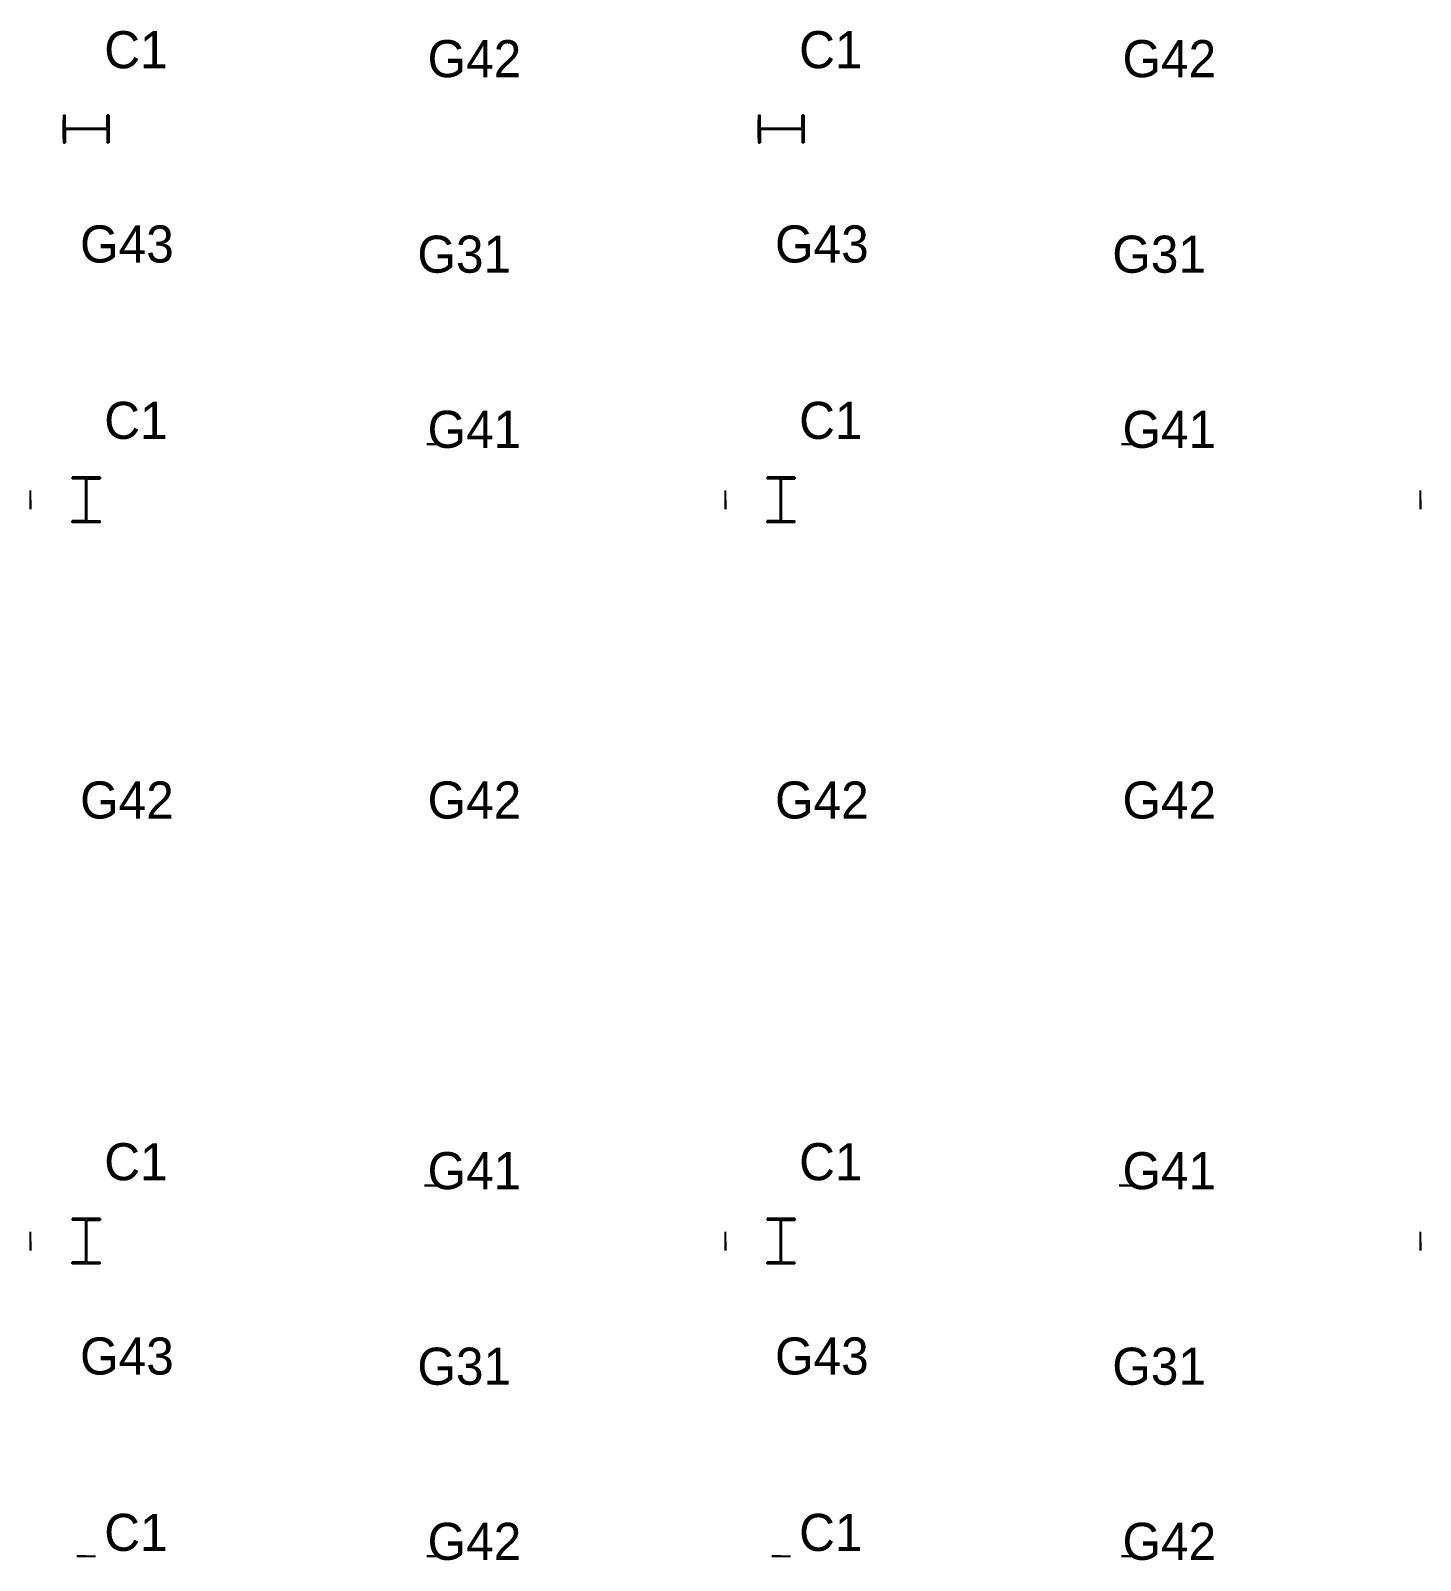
# Model space of a CAD drawing. Extents: x 0 to 468522, y -150 to 33063.
# Drawn here: x 219400 to 234400, y 16554 to 33063 of the extents above; entities that cross this region are included whole.
import ezdxf
from ezdxf.enums import TextEntityAlignment as Align

# ---------------------------------------------------------------- set-up
doc = ezdxf.new("R2010")
doc.units = 0

msp = doc.modelspace()

# ---------------------------------------------------------------- linework, layer by layer
at = {"layer": 'C1'}
for p, q in [((219756, 32150, 3330), (219756, 31850, 3330)), ((219756, 32150, 3330), (219774, 32150, 3330)), ((219756, 32150), (219756, 31850)), ((219756, 32150), (219774, 32150)), ((219774, 32005.5, 3330), (219774, 32150, 3330)), ((219774, 32005.5), (219774, 32150)), ((220226, 32005.5, 3330), (220226, 32150, 3330)), ((220244, 32150, 3330), (220226, 32150, 3330)), ((220226, 32005.5), (220226, 32150)), ((220244, 32150), (220226, 32150)), ((220244, 32150, 3330), (220244, 31850, 3330)), ((220244, 32150), (220244, 31850)), ((227256, 32150, 3330), (227256, 31850, 3330)), ((227256, 32150, 3330), (227274, 32150, 3330)), ((227256, 32150), (227256, 31850)), ((227256, 32150), (227274, 32150)), ((227274, 32005.5, 3330), (227274, 32150, 3330)), ((227274, 32005.5), (227274, 32150)), ((227726, 32005.5, 3330), (227726, 32150, 3330)), ((227744, 32150, 3330), (227726, 32150, 3330)), ((227726, 32005.5), (227726, 32150)), ((227744, 32150), (227726, 32150)), ((227744, 32150, 3330), (227744, 31850, 3330)), ((227744, 32150), (227744, 31850)), ((220226, 32005.5, 3330), (219774, 32005.5, 3330)), ((219774, 32005.5, 3330), (219774, 32005.5, 3330)), ((219774, 32005.5, 3330), (219774, 32005.5, 3330)), ((219774, 32005.5, 3330), (219774, 32005.5, 3330)), ((220226, 32005.5), (219774, 32005.5)), ((219774, 32005.5), (219774, 32005.5)), ((219774, 32005.5), (219774, 32005.5)), ((219774, 32005.5), (219774, 32005.5)), ((220226, 31994.5, 3330), (219774, 31994.5, 3330)), ((219774, 31994.5, 3330), (219774, 31994.5, 3330)), ((219774, 31994.5, 3330), (219774, 31994.5, 3330)), ((219774, 31994.5, 3330), (219774, 31994.5, 3330)), ((219774, 31994.5, 3330), (219774, 31850, 3330)), ((220226, 31994.5), (219774, 31994.5)), ((219774, 31994.5), (219774, 31994.5)), ((219774, 31994.5), (219774, 31994.5)), ((219774, 31994.5), (219774, 31994.5)), ((219774, 31994.5), (219774, 31850)), ((220226, 32005.5, 3330), (220226, 32005.5, 3330)), ((220226, 32005.5, 3330), (220226, 32005.5, 3330)), ((220226, 32005.5, 3330), (220226, 32005.5, 3330)), ((220226, 32005.5), (220226, 32005.5)), ((220226, 32005.5), (220226, 32005.5)), ((220226, 32005.5), (220226, 32005.5)), ((220226, 31994.5, 3330), (220226, 31994.5, 3330)), ((220226, 31994.5, 3330), (220226, 31994.5, 3330)), ((220226, 31994.5, 3330), (220226, 31994.5, 3330)), ((220226, 31994.5, 3330), (220226, 31850, 3330)), ((220226, 31994.5), (220226, 31994.5)), ((220226, 31994.5), (220226, 31994.5)), ((220226, 31994.5), (220226, 31994.5)), ((220226, 31994.5), (220226, 31850)), ((227726, 32005.5, 3330), (227274, 32005.5, 3330)), ((227274, 32005.5, 3330), (227274, 32005.5, 3330)), ((227274, 32005.5, 3330), (227274, 32005.5, 3330)), ((227274, 32005.5, 3330), (227274, 32005.5, 3330)), ((227726, 32005.5), (227274, 32005.5)), ((227274, 32005.5), (227274, 32005.5)), ((227274, 32005.5), (227274, 32005.5)), ((227274, 32005.5), (227274, 32005.5)), ((227726, 31994.5, 3330), (227274, 31994.5, 3330)), ((227274, 31994.5, 3330), (227274, 31994.5, 3330)), ((227274, 31994.5, 3330), (227274, 31994.5, 3330)), ((227274, 31994.5, 3330), (227274, 31994.5, 3330)), ((227274, 31994.5, 3330), (227274, 31850, 3330)), ((227726, 31994.5), (227274, 31994.5)), ((227274, 31994.5), (227274, 31994.5)), ((227274, 31994.5), (227274, 31994.5)), ((227274, 31994.5), (227274, 31994.5)), ((227274, 31994.5), (227274, 31850)), ((227726, 32005.5, 3330), (227726, 32005.5, 3330)), ((227726, 32005.5, 3330), (227726, 32005.5, 3330)), ((227726, 32005.5, 3330), (227726, 32005.5, 3330)), ((227726, 32005.5), (227726, 32005.5)), ((227726, 32005.5), (227726, 32005.5)), ((227726, 32005.5), (227726, 32005.5)), ((227726, 31994.5, 3330), (227726, 31994.5, 3330)), ((227726, 31994.5, 3330), (227726, 31994.5, 3330)), ((227726, 31994.5, 3330), (227726, 31994.5, 3330)), ((227726, 31994.5, 3330), (227726, 31850, 3330)), ((227726, 31994.5), (227726, 31994.5)), ((227726, 31994.5), (227726, 31994.5)), ((227726, 31994.5), (227726, 31994.5)), ((227726, 31994.5), (227726, 31850)), ((219756, 31850, 3330), (219774, 31850, 3330)), ((219756, 31850), (219774, 31850)), ((220244, 31850, 3330), (220226, 31850, 3330)), ((220244, 31850), (220226, 31850)), ((227256, 31850, 3330), (227274, 31850, 3330)), ((227256, 31850), (227274, 31850)), ((227744, 31850, 3330), (227726, 31850, 3330)), ((227744, 31850), (227726, 31850)), ((220150, 28244, 3330), (219850, 28244, 3330)), ((219850, 28244, 3330), (219850, 28226, 3330)), ((220150, 28244), (219850, 28244)), ((219850, 28244), (219850, 28226)), ((220150, 28244, 3330), (220150, 28226, 3330)), ((220150, 28244), (220150, 28226)), ((227650, 28244, 3330), (227350, 28244, 3330)), ((227350, 28244, 3330), (227350, 28226, 3330)), ((227650, 28244), (227350, 28244)), ((227350, 28244), (227350, 28226)), ((227650, 28244, 3330), (227650, 28226, 3330)), ((227650, 28244), (227650, 28226)), ((219994.5, 28226, 3330), (219850, 28226, 3330)), ((219994.5, 28226), (219850, 28226)), ((219994.5, 27774, 3330), (219994.5, 28226, 3330)), ((219994.5, 28226, 3330), (219994.5, 28226, 3330)), ((219994.5, 28226, 3330), (219994.5, 28226, 3330)), ((219994.5, 28226, 3330), (219994.5, 28226, 3330)), ((219994.5, 27774), (219994.5, 28226)), ((219994.5, 28226), (219994.5, 28226)), ((219994.5, 28226), (219994.5, 28226)), ((219994.5, 28226), (219994.5, 28226)), ((220005.5, 27774, 3330), (220005.5, 28226, 3330)), ((220005.5, 28226, 3330), (220005.5, 28226, 3330)), ((220005.5, 28226, 3330), (220005.5, 28226, 3330)), ((220005.5, 28226, 3330), (220005.5, 28226, 3330)), ((220005.5, 28226, 3330), (220150, 28226, 3330)), ((220005.5, 27774), (220005.5, 28226)), ((220005.5, 28226), (220005.5, 28226)), ((220005.5, 28226), (220005.5, 28226)), ((220005.5, 28226), (220005.5, 28226)), ((220005.5, 28226), (220150, 28226)), ((227494.5, 28226, 3330), (227350, 28226, 3330)), ((227494.5, 28226), (227350, 28226)), ((227494.5, 27774, 3330), (227494.5, 28226, 3330)), ((227494.5, 28226, 3330), (227494.5, 28226, 3330)), ((227494.5, 28226, 3330), (227494.5, 28226, 3330)), ((227494.5, 28226, 3330), (227494.5, 28226, 3330)), ((227494.5, 27774), (227494.5, 28226)), ((227494.5, 28226), (227494.5, 28226)), ((227494.5, 28226), (227494.5, 28226)), ((227494.5, 28226), (227494.5, 28226)), ((227505.5, 27774, 3330), (227505.5, 28226, 3330)), ((227505.5, 28226, 3330), (227505.5, 28226, 3330)), ((227505.5, 28226, 3330), (227505.5, 28226, 3330)), ((227505.5, 28226, 3330), (227505.5, 28226, 3330)), ((227505.5, 28226, 3330), (227650, 28226, 3330)), ((227505.5, 27774), (227505.5, 28226)), ((227505.5, 28226), (227505.5, 28226)), ((227505.5, 28226), (227505.5, 28226)), ((227505.5, 28226), (227505.5, 28226)), ((227505.5, 28226), (227650, 28226)), ((219994.5, 27774, 3330), (219850, 27774, 3330)), ((219850, 27756, 3330), (219850, 27774, 3330)), ((219994.5, 27774), (219850, 27774)), ((219850, 27756), (219850, 27774)), ((220150, 27756, 3330), (219850, 27756, 3330)), ((220150, 27756), (219850, 27756)), ((219994.5, 27774, 3330), (219994.5, 27774, 3330)), ((219994.5, 27774, 3330), (219994.5, 27774, 3330)), ((219994.5, 27774, 3330), (219994.5, 27774, 3330)), ((219994.5, 27774), (219994.5, 27774)), ((219994.5, 27774), (219994.5, 27774)), ((219994.5, 27774), (219994.5, 27774)), ((220005.5, 27774, 3330), (220005.5, 27774, 3330)), ((220005.5, 27774, 3330), (220005.5, 27774, 3330)), ((220005.5, 27774, 3330), (220005.5, 27774, 3330)), ((220005.5, 27774, 3330), (220150, 27774, 3330)), ((220005.5, 27774), (220005.5, 27774)), ((220005.5, 27774), (220005.5, 27774)), ((220005.5, 27774), (220005.5, 27774)), ((220005.5, 27774), (220150, 27774)), ((220150, 27756, 3330), (220150, 27774, 3330)), ((220150, 27756), (220150, 27774)), ((227494.5, 27774, 3330), (227350, 27774, 3330)), ((227350, 27756, 3330), (227350, 27774, 3330)), ((227494.5, 27774), (227350, 27774)), ((227350, 27756), (227350, 27774)), ((227650, 27756, 3330), (227350, 27756, 3330)), ((227650, 27756), (227350, 27756)), ((227494.5, 27774, 3330), (227494.5, 27774, 3330)), ((227494.5, 27774, 3330), (227494.5, 27774, 3330)), ((227494.5, 27774, 3330), (227494.5, 27774, 3330)), ((227494.5, 27774), (227494.5, 27774)), ((227494.5, 27774), (227494.5, 27774)), ((227494.5, 27774), (227494.5, 27774)), ((227505.5, 27774, 3330), (227505.5, 27774, 3330)), ((227505.5, 27774, 3330), (227505.5, 27774, 3330)), ((227505.5, 27774, 3330), (227505.5, 27774, 3330)), ((227505.5, 27774, 3330), (227650, 27774, 3330)), ((227505.5, 27774), (227505.5, 27774)), ((227505.5, 27774), (227505.5, 27774)), ((227505.5, 27774), (227505.5, 27774)), ((227505.5, 27774), (227650, 27774)), ((227650, 27756, 3330), (227650, 27774, 3330)), ((227650, 27756), (227650, 27774)), ((220150, 20244, 3330), (219850, 20244, 3330)), ((219850, 20244, 3330), (219850, 20226, 3330)), ((220150, 20244), (219850, 20244)), ((219850, 20244), (219850, 20226)), ((219994.5, 20226, 3330), (219850, 20226, 3330)), ((219994.5, 20226), (219850, 20226)), ((219994.5, 19774, 3330), (219994.5, 20226, 3330)), ((219994.5, 20226, 3330), (219994.5, 20226, 3330)), ((219994.5, 20226, 3330), (219994.5, 20226, 3330)), ((219994.5, 20226, 3330), (219994.5, 20226, 3330)), ((219994.5, 19774), (219994.5, 20226)), ((219994.5, 20226), (219994.5, 20226)), ((219994.5, 20226), (219994.5, 20226)), ((219994.5, 20226), (219994.5, 20226)), ((220005.5, 19774, 3330), (220005.5, 20226, 3330)), ((220005.5, 20226, 3330), (220005.5, 20226, 3330)), ((220005.5, 20226, 3330), (220005.5, 20226, 3330)), ((220005.5, 20226, 3330), (220005.5, 20226, 3330)), ((220005.5, 20226, 3330), (220150, 20226, 3330)), ((220005.5, 19774), (220005.5, 20226)), ((220005.5, 20226), (220005.5, 20226)), ((220005.5, 20226), (220005.5, 20226)), ((220005.5, 20226), (220005.5, 20226)), ((220005.5, 20226), (220150, 20226)), ((220150, 20244, 3330), (220150, 20226, 3330)), ((220150, 20244), (220150, 20226)), ((227650, 20244, 3330), (227350, 20244, 3330)), ((227350, 20244, 3330), (227350, 20226, 3330)), ((227650, 20244), (227350, 20244)), ((227350, 20244), (227350, 20226)), ((227494.5, 20226, 3330), (227350, 20226, 3330)), ((227494.5, 20226), (227350, 20226)), ((227494.5, 19774, 3330), (227494.5, 20226, 3330)), ((227494.5, 20226, 3330), (227494.5, 20226, 3330)), ((227494.5, 20226, 3330), (227494.5, 20226, 3330)), ((227494.5, 20226, 3330), (227494.5, 20226, 3330)), ((227494.5, 19774), (227494.5, 20226)), ((227494.5, 20226), (227494.5, 20226)), ((227494.5, 20226), (227494.5, 20226)), ((227494.5, 20226), (227494.5, 20226)), ((227505.5, 19774, 3330), (227505.5, 20226, 3330)), ((227505.5, 20226, 3330), (227505.5, 20226, 3330)), ((227505.5, 20226, 3330), (227505.5, 20226, 3330)), ((227505.5, 20226, 3330), (227505.5, 20226, 3330)), ((227505.5, 20226, 3330), (227650, 20226, 3330)), ((227505.5, 19774), (227505.5, 20226)), ((227505.5, 20226), (227505.5, 20226)), ((227505.5, 20226), (227505.5, 20226)), ((227505.5, 20226), (227505.5, 20226)), ((227505.5, 20226), (227650, 20226)), ((227650, 20244, 3330), (227650, 20226, 3330)), ((227650, 20244), (227650, 20226)), ((219994.5, 19774, 3330), (219850, 19774, 3330)), ((219850, 19756, 3330), (219850, 19774, 3330)), ((219994.5, 19774), (219850, 19774)), ((219850, 19756), (219850, 19774)), ((220150, 19756, 3330), (219850, 19756, 3330)), ((220150, 19756), (219850, 19756)), ((219994.5, 19774, 3330), (219994.5, 19774, 3330)), ((219994.5, 19774, 3330), (219994.5, 19774, 3330)), ((219994.5, 19774, 3330), (219994.5, 19774, 3330)), ((219994.5, 19774), (219994.5, 19774)), ((219994.5, 19774), (219994.5, 19774)), ((219994.5, 19774), (219994.5, 19774)), ((220005.5, 19774, 3330), (220005.5, 19774, 3330)), ((220005.5, 19774, 3330), (220005.5, 19774, 3330)), ((220005.5, 19774, 3330), (220005.5, 19774, 3330)), ((220005.5, 19774, 3330), (220150, 19774, 3330)), ((220005.5, 19774), (220005.5, 19774)), ((220005.5, 19774), (220005.5, 19774)), ((220005.5, 19774), (220005.5, 19774)), ((220005.5, 19774), (220150, 19774)), ((220150, 19756, 3330), (220150, 19774, 3330)), ((220150, 19756), (220150, 19774)), ((227494.5, 19774, 3330), (227350, 19774, 3330)), ((227350, 19756, 3330), (227350, 19774, 3330)), ((227494.5, 19774), (227350, 19774)), ((227350, 19756), (227350, 19774)), ((227650, 19756, 3330), (227350, 19756, 3330)), ((227650, 19756), (227350, 19756)), ((227494.5, 19774, 3330), (227494.5, 19774, 3330)), ((227494.5, 19774, 3330), (227494.5, 19774, 3330)), ((227494.5, 19774, 3330), (227494.5, 19774, 3330)), ((227494.5, 19774), (227494.5, 19774)), ((227494.5, 19774), (227494.5, 19774)), ((227494.5, 19774), (227494.5, 19774)), ((227505.5, 19774, 3330), (227505.5, 19774, 3330)), ((227505.5, 19774, 3330), (227505.5, 19774, 3330)), ((227505.5, 19774, 3330), (227505.5, 19774, 3330)), ((227505.5, 19774, 3330), (227650, 19774, 3330)), ((227505.5, 19774), (227505.5, 19774)), ((227505.5, 19774), (227505.5, 19774)), ((227505.5, 19774), (227505.5, 19774)), ((227505.5, 19774), (227650, 19774)), ((227650, 19756, 3330), (227650, 19774, 3330)), ((227650, 19756), (227650, 19774))]:
    msp.add_line(p, q, dxfattribs=at)
at = {"layer": 'G31', "extrusion": (0, 1, 0)}
for p, q in [((223675, 28600, 3480), (223825, 28600, 3480)), ((223675, 28600, 3180), (223825, 28600, 3180)), ((223746.75, 28600, 3471), (223675, 28600, 3471)), ((223675, 28600, 3480), (223675, 28600, 3471)), ((223746.75, 28600, 3189), (223675, 28600, 3189)), ((223675, 28600, 3180), (223675, 28600, 3189)), ((223746.75, 28600, 3189), (223746.75, 28600, 3471)), ((223746.75, 28600, 3471), (223746.75, 28600, 3471)), ((223746.75, 28600, 3189), (223746.75, 28600, 3189)), ((223746.75, 28600, 3471), (223746.75, 28600, 3471)), ((223746.75, 28600, 3189), (223746.75, 28600, 3189)), ((223746.75, 28600, 3471), (223746.75, 28600, 3471)), ((223746.75, 28600, 3189), (223746.75, 28600, 3189)), ((223753.25, 28600, 3189), (223753.25, 28600, 3471)), ((223753.25, 28600, 3189), (223753.25, 28600, 3189)), ((223753.25, 28600, 3471), (223753.25, 28600, 3471)), ((223753.25, 28600, 3189), (223753.25, 28600, 3189)), ((223753.25, 28600, 3471), (223753.25, 28600, 3471)), ((223753.25, 28600, 3189), (223753.25, 28600, 3189)), ((223753.25, 28600, 3471), (223753.25, 28600, 3471)), ((223753.25, 28600, 3471), (223825, 28600, 3471)), ((223753.25, 28600, 3189), (223825, 28600, 3189)), ((223825, 28600, 3480), (223825, 28600, 3471)), ((223825, 28600, 3180), (223825, 28600, 3189)), ((231175, 28600, 3480), (231325, 28600, 3480)), ((231175, 28600, 3180), (231325, 28600, 3180)), ((231246.75, 28600, 3471), (231175, 28600, 3471)), ((231175, 28600, 3480), (231175, 28600, 3471)), ((231246.75, 28600, 3189), (231175, 28600, 3189)), ((231175, 28600, 3180), (231175, 28600, 3189)), ((231246.75, 28600, 3189), (231246.75, 28600, 3471)), ((231246.75, 28600, 3471), (231246.75, 28600, 3471)), ((231246.75, 28600, 3189), (231246.75, 28600, 3189)), ((231246.75, 28600, 3471), (231246.75, 28600, 3471)), ((231246.75, 28600, 3189), (231246.75, 28600, 3189)), ((231246.75, 28600, 3471), (231246.75, 28600, 3471)), ((231246.75, 28600, 3189), (231246.75, 28600, 3189)), ((231253.25, 28600, 3189), (231253.25, 28600, 3471)), ((231253.25, 28600, 3189), (231253.25, 28600, 3189)), ((231253.25, 28600, 3471), (231253.25, 28600, 3471)), ((231253.25, 28600, 3189), (231253.25, 28600, 3189)), ((231253.25, 28600, 3471), (231253.25, 28600, 3471)), ((231253.25, 28600, 3189), (231253.25, 28600, 3189)), ((231253.25, 28600, 3471), (231253.25, 28600, 3471)), ((231253.25, 28600, 3471), (231325, 28600, 3471)), ((231253.25, 28600, 3189), (231325, 28600, 3189)), ((231325, 28600, 3480), (231325, 28600, 3471)), ((231325, 28600, 3180), (231325, 28600, 3189)), ((223675, 16600, 3480), (223825, 16600, 3480)), ((223675, 16600, 3180), (223825, 16600, 3180)), ((223746.75, 16600, 3471), (223675, 16600, 3471)), ((223675, 16600, 3480), (223675, 16600, 3471)), ((223746.75, 16600, 3189), (223675, 16600, 3189)), ((223675, 16600, 3180), (223675, 16600, 3189)), ((223746.75, 16600, 3189), (223746.75, 16600, 3471)), ((223746.75, 16600, 3471), (223746.75, 16600, 3471)), ((223746.75, 16600, 3189), (223746.75, 16600, 3189)), ((223746.75, 16600, 3471), (223746.75, 16600, 3471)), ((223746.75, 16600, 3189), (223746.75, 16600, 3189)), ((223746.75, 16600, 3471), (223746.75, 16600, 3471)), ((223746.75, 16600, 3189), (223746.75, 16600, 3189)), ((223753.25, 16600, 3189), (223753.25, 16600, 3471)), ((223753.25, 16600, 3189), (223753.25, 16600, 3189)), ((223753.25, 16600, 3471), (223753.25, 16600, 3471)), ((223753.25, 16600, 3189), (223753.25, 16600, 3189)), ((223753.25, 16600, 3471), (223753.25, 16600, 3471)), ((223753.25, 16600, 3189), (223753.25, 16600, 3189)), ((223753.25, 16600, 3471), (223753.25, 16600, 3471)), ((223753.25, 16600, 3471), (223825, 16600, 3471)), ((223753.25, 16600, 3189), (223825, 16600, 3189)), ((223825, 16600, 3480), (223825, 16600, 3471)), ((223825, 16600, 3180), (223825, 16600, 3189)), ((231175, 16600, 3480), (231325, 16600, 3480)), ((231175, 16600, 3180), (231325, 16600, 3180)), ((231246.75, 16600, 3471), (231175, 16600, 3471)), ((231175, 16600, 3480), (231175, 16600, 3471)), ((231246.75, 16600, 3189), (231175, 16600, 3189)), ((231175, 16600, 3180), (231175, 16600, 3189)), ((231246.75, 16600, 3189), (231246.75, 16600, 3471)), ((231246.75, 16600, 3471), (231246.75, 16600, 3471)), ((231246.75, 16600, 3189), (231246.75, 16600, 3189)), ((231246.75, 16600, 3471), (231246.75, 16600, 3471)), ((231246.75, 16600, 3189), (231246.75, 16600, 3189)), ((231246.75, 16600, 3471), (231246.75, 16600, 3471)), ((231246.75, 16600, 3189), (231246.75, 16600, 3189)), ((231253.25, 16600, 3189), (231253.25, 16600, 3471)), ((231253.25, 16600, 3189), (231253.25, 16600, 3189)), ((231253.25, 16600, 3471), (231253.25, 16600, 3471)), ((231253.25, 16600, 3189), (231253.25, 16600, 3189)), ((231253.25, 16600, 3471), (231253.25, 16600, 3471)), ((231253.25, 16600, 3189), (231253.25, 16600, 3189)), ((231253.25, 16600, 3471), (231253.25, 16600, 3471)), ((231253.25, 16600, 3471), (231325, 16600, 3471)), ((231253.25, 16600, 3189), (231325, 16600, 3189)), ((231325, 16600, 3480), (231325, 16600, 3471)), ((231325, 16600, 3180), (231325, 16600, 3189))]:
    msp.add_line(p, q, dxfattribs=at)
at = {"layer": 'G41', "extrusion": (-1, 0, 0)}
for p, q in [((219400, 27900, 3530), (219400, 28100, 3530)), ((219400, 27900, 3130), (219400, 28100, 3130)), ((219400, 28006, 3508), (219400, 28100, 3508)), ((219400, 28100, 3530), (219400, 28100, 3508)), ((219400, 28006, 3152), (219400, 28100, 3152)), ((219400, 28100, 3130), (219400, 28100, 3152)), ((226900, 27900, 3530), (226900, 28100, 3530)), ((226900, 27900, 3130), (226900, 28100, 3130)), ((226900, 28006, 3508), (226900, 28100, 3508)), ((226900, 28100, 3530), (226900, 28100, 3508)), ((226900, 28006, 3152), (226900, 28100, 3152)), ((226900, 28100, 3130), (226900, 28100, 3152)), ((234400, 27900, 3530), (234400, 28100, 3530)), ((234400, 27900, 3130), (234400, 28100, 3130)), ((234400, 28006, 3508), (234400, 28100, 3508)), ((234400, 28100, 3530), (234400, 28100, 3508)), ((234400, 28006, 3152), (234400, 28100, 3152)), ((234400, 28100, 3130), (234400, 28100, 3152)), ((219400, 28006, 3152), (219400, 28006, 3508)), ((219400, 28006, 3152), (219400, 28006, 3152)), ((219400, 28006, 3508), (219400, 28006, 3508)), ((219400, 28006, 3152), (219400, 28006, 3152)), ((219400, 28006, 3508), (219400, 28006, 3508)), ((219400, 28006, 3152), (219400, 28006, 3152)), ((219400, 28006, 3508), (219400, 28006, 3508)), ((219400, 27994, 3152), (219400, 27994, 3508)), ((219400, 27994, 3508), (219400, 27994, 3508)), ((219400, 27994, 3152), (219400, 27994, 3152)), ((219400, 27994, 3508), (219400, 27994, 3508)), ((219400, 27994, 3152), (219400, 27994, 3152)), ((219400, 27994, 3508), (219400, 27994, 3508)), ((219400, 27994, 3152), (219400, 27994, 3152)), ((219400, 27994, 3508), (219400, 27900, 3508)), ((219400, 27994, 3152), (219400, 27900, 3152)), ((219400, 27900, 3530), (219400, 27900, 3508)), ((219400, 27900, 3130), (219400, 27900, 3152)), ((226900, 28006, 3152), (226900, 28006, 3508)), ((226900, 28006, 3152), (226900, 28006, 3152)), ((226900, 28006, 3508), (226900, 28006, 3508)), ((226900, 28006, 3152), (226900, 28006, 3152)), ((226900, 28006, 3508), (226900, 28006, 3508)), ((226900, 28006, 3152), (226900, 28006, 3152)), ((226900, 28006, 3508), (226900, 28006, 3508)), ((226900, 27994, 3152), (226900, 27994, 3508)), ((226900, 27994, 3508), (226900, 27994, 3508)), ((226900, 27994, 3152), (226900, 27994, 3152)), ((226900, 27994, 3508), (226900, 27994, 3508)), ((226900, 27994, 3152), (226900, 27994, 3152)), ((226900, 27994, 3508), (226900, 27994, 3508)), ((226900, 27994, 3152), (226900, 27994, 3152)), ((226900, 27994, 3508), (226900, 27900, 3508)), ((226900, 27994, 3152), (226900, 27900, 3152)), ((226900, 27900, 3530), (226900, 27900, 3508)), ((226900, 27900, 3130), (226900, 27900, 3152)), ((234400, 28006, 3152), (234400, 28006, 3508)), ((234400, 28006, 3152), (234400, 28006, 3152)), ((234400, 28006, 3508), (234400, 28006, 3508)), ((234400, 28006, 3152), (234400, 28006, 3152)), ((234400, 28006, 3508), (234400, 28006, 3508)), ((234400, 28006, 3152), (234400, 28006, 3152)), ((234400, 28006, 3508), (234400, 28006, 3508)), ((234400, 27994, 3152), (234400, 27994, 3508)), ((234400, 27994, 3508), (234400, 27994, 3508)), ((234400, 27994, 3152), (234400, 27994, 3152)), ((234400, 27994, 3508), (234400, 27994, 3508)), ((234400, 27994, 3152), (234400, 27994, 3152)), ((234400, 27994, 3508), (234400, 27994, 3508)), ((234400, 27994, 3152), (234400, 27994, 3152)), ((234400, 27994, 3508), (234400, 27900, 3508)), ((234400, 27994, 3152), (234400, 27900, 3152)), ((234400, 27900, 3530), (234400, 27900, 3508)), ((234400, 27900, 3130), (234400, 27900, 3152)), ((219400, 19900, 3530), (219400, 20100, 3530)), ((219400, 19900, 3130), (219400, 20100, 3130)), ((219400, 20006, 3508), (219400, 20100, 3508)), ((219400, 20100, 3530), (219400, 20100, 3508)), ((219400, 20006, 3152), (219400, 20100, 3152)), ((219400, 20100, 3130), (219400, 20100, 3152)), ((219400, 20006, 3152), (219400, 20006, 3508)), ((219400, 20006, 3152), (219400, 20006, 3152)), ((219400, 20006, 3508), (219400, 20006, 3508)), ((219400, 20006, 3152), (219400, 20006, 3152)), ((219400, 20006, 3508), (219400, 20006, 3508)), ((219400, 20006, 3152), (219400, 20006, 3152)), ((219400, 20006, 3508), (219400, 20006, 3508)), ((219400, 19994, 3152), (219400, 19994, 3508)), ((219400, 19994, 3508), (219400, 19994, 3508)), ((219400, 19994, 3152), (219400, 19994, 3152)), ((219400, 19994, 3508), (219400, 19994, 3508)), ((219400, 19994, 3152), (219400, 19994, 3152)), ((219400, 19994, 3508), (219400, 19994, 3508)), ((219400, 19994, 3152), (219400, 19994, 3152)), ((219400, 19994, 3508), (219400, 19900, 3508)), ((219400, 19994, 3152), (219400, 19900, 3152)), ((226900, 19900, 3530), (226900, 20100, 3530)), ((226900, 19900, 3130), (226900, 20100, 3130)), ((226900, 20006, 3508), (226900, 20100, 3508)), ((226900, 20100, 3530), (226900, 20100, 3508)), ((226900, 20006, 3152), (226900, 20100, 3152)), ((226900, 20100, 3130), (226900, 20100, 3152)), ((226900, 20006, 3152), (226900, 20006, 3508)), ((226900, 20006, 3152), (226900, 20006, 3152)), ((226900, 20006, 3508), (226900, 20006, 3508)), ((226900, 20006, 3152), (226900, 20006, 3152)), ((226900, 20006, 3508), (226900, 20006, 3508)), ((226900, 20006, 3152), (226900, 20006, 3152)), ((226900, 20006, 3508), (226900, 20006, 3508)), ((226900, 19994, 3152), (226900, 19994, 3508)), ((226900, 19994, 3508), (226900, 19994, 3508)), ((226900, 19994, 3152), (226900, 19994, 3152)), ((226900, 19994, 3508), (226900, 19994, 3508)), ((226900, 19994, 3152), (226900, 19994, 3152)), ((226900, 19994, 3508), (226900, 19994, 3508)), ((226900, 19994, 3152), (226900, 19994, 3152)), ((226900, 19994, 3508), (226900, 19900, 3508)), ((226900, 19994, 3152), (226900, 19900, 3152)), ((234400, 19900, 3530), (234400, 20100, 3530)), ((234400, 19900, 3130), (234400, 20100, 3130)), ((234400, 20006, 3508), (234400, 20100, 3508)), ((234400, 20100, 3530), (234400, 20100, 3508)), ((234400, 20006, 3152), (234400, 20100, 3152)), ((234400, 20100, 3130), (234400, 20100, 3152)), ((234400, 20006, 3152), (234400, 20006, 3508)), ((234400, 20006, 3152), (234400, 20006, 3152)), ((234400, 20006, 3508), (234400, 20006, 3508)), ((234400, 20006, 3152), (234400, 20006, 3152)), ((234400, 20006, 3508), (234400, 20006, 3508)), ((234400, 20006, 3152), (234400, 20006, 3152)), ((234400, 20006, 3508), (234400, 20006, 3508)), ((234400, 19994, 3152), (234400, 19994, 3508)), ((234400, 19994, 3508), (234400, 19994, 3508)), ((234400, 19994, 3152), (234400, 19994, 3152)), ((234400, 19994, 3508), (234400, 19994, 3508)), ((234400, 19994, 3152), (234400, 19994, 3152)), ((234400, 19994, 3508), (234400, 19994, 3508)), ((234400, 19994, 3152), (234400, 19994, 3152)), ((234400, 19994, 3508), (234400, 19900, 3508)), ((234400, 19994, 3152), (234400, 19900, 3152)), ((219400, 19900, 3530), (219400, 19900, 3508)), ((219400, 19900, 3130), (219400, 19900, 3152)), ((226900, 19900, 3530), (226900, 19900, 3508)), ((226900, 19900, 3130), (226900, 19900, 3152)), ((234400, 19900, 3530), (234400, 19900, 3508)), ((234400, 19900, 3130), (234400, 19900, 3152))]:
    msp.add_line(p, q, dxfattribs=at)
at = {"layer": 'G42', "extrusion": (-1, 0, 0)}
for p, q in [((219756, 31900, 3530), (219756, 32100, 3530)), ((219756, 31900, 3130), (219756, 32100, 3130)), ((219756, 32004.5, 3516), (219756, 32100, 3516)), ((219756, 32100, 3530), (219756, 32100, 3516)), ((219756, 32004.5, 3144), (219756, 32100, 3144)), ((219756, 32100, 3130), (219756, 32100, 3144)), ((227256, 31900, 3530), (227256, 32100, 3530)), ((227256, 31900, 3130), (227256, 32100, 3130)), ((227256, 32004.5, 3516), (227256, 32100, 3516)), ((227256, 32100, 3530), (227256, 32100, 3516)), ((227256, 32004.5, 3144), (227256, 32100, 3144)), ((227256, 32100, 3130), (227256, 32100, 3144)), ((219756, 32004.5, 3144), (219756, 32004.5, 3516)), ((219756, 32004.5, 3144), (219756, 32004.5, 3144)), ((219756, 32004.5, 3516), (219756, 32004.5, 3516)), ((219756, 32004.5, 3144), (219756, 32004.5, 3144)), ((219756, 32004.5, 3516), (219756, 32004.5, 3516)), ((219756, 32004.5, 3144), (219756, 32004.5, 3144)), ((219756, 32004.5, 3516), (219756, 32004.5, 3516)), ((219756, 31995.5, 3144), (219756, 31995.5, 3516)), ((219756, 31995.5, 3516), (219756, 31995.5, 3516)), ((219756, 31995.5, 3144), (219756, 31995.5, 3144)), ((219756, 31995.5, 3516), (219756, 31995.5, 3516)), ((219756, 31995.5, 3144), (219756, 31995.5, 3144)), ((219756, 31995.5, 3516), (219756, 31995.5, 3516)), ((219756, 31995.5, 3144), (219756, 31995.5, 3144)), ((219756, 31995.5, 3516), (219756, 31900, 3516)), ((219756, 31995.5, 3144), (219756, 31900, 3144)), ((219756, 31900, 3530), (219756, 31900, 3516)), ((219756, 31900, 3130), (219756, 31900, 3144)), ((227256, 32004.5, 3144), (227256, 32004.5, 3516)), ((227256, 32004.5, 3144), (227256, 32004.5, 3144)), ((227256, 32004.5, 3516), (227256, 32004.5, 3516)), ((227256, 32004.5, 3144), (227256, 32004.5, 3144)), ((227256, 32004.5, 3516), (227256, 32004.5, 3516)), ((227256, 32004.5, 3144), (227256, 32004.5, 3144)), ((227256, 32004.5, 3516), (227256, 32004.5, 3516)), ((227256, 31995.5, 3144), (227256, 31995.5, 3516)), ((227256, 31995.5, 3516), (227256, 31995.5, 3516)), ((227256, 31995.5, 3144), (227256, 31995.5, 3144)), ((227256, 31995.5, 3516), (227256, 31995.5, 3516)), ((227256, 31995.5, 3144), (227256, 31995.5, 3144)), ((227256, 31995.5, 3516), (227256, 31995.5, 3516)), ((227256, 31995.5, 3144), (227256, 31995.5, 3144)), ((227256, 31995.5, 3516), (227256, 31900, 3516)), ((227256, 31995.5, 3144), (227256, 31900, 3144)), ((227256, 31900, 3530), (227256, 31900, 3516)), ((227256, 31900, 3130), (227256, 31900, 3144))]:
    msp.add_line(p, q, dxfattribs=at)
at = {"layer": 'G42', "extrusion": (0, 1, 0)}
for p, q in [((223650, 20600, 3530), (223850, 20600, 3530)), ((223650, 20600, 3130), (223850, 20600, 3130)), ((223745.5, 20600, 3516), (223650, 20600, 3516)), ((223650, 20600, 3530), (223650, 20600, 3516)), ((223745.5, 20600, 3144), (223650, 20600, 3144)), ((223650, 20600, 3130), (223650, 20600, 3144)), ((223745.5, 20600, 3144), (223745.5, 20600, 3516)), ((223745.5, 20600, 3516), (223745.5, 20600, 3516)), ((223745.5, 20600, 3144), (223745.5, 20600, 3144)), ((223745.5, 20600, 3516), (223745.5, 20600, 3516)), ((223745.5, 20600, 3144), (223745.5, 20600, 3144)), ((223745.5, 20600, 3516), (223745.5, 20600, 3516)), ((223745.5, 20600, 3144), (223745.5, 20600, 3144)), ((223754.5, 20600, 3144), (223754.5, 20600, 3516)), ((223754.5, 20600, 3144), (223754.5, 20600, 3144)), ((223754.5, 20600, 3516), (223754.5, 20600, 3516)), ((223754.5, 20600, 3144), (223754.5, 20600, 3144)), ((223754.5, 20600, 3516), (223754.5, 20600, 3516)), ((223754.5, 20600, 3144), (223754.5, 20600, 3144)), ((223754.5, 20600, 3516), (223754.5, 20600, 3516)), ((223754.5, 20600, 3516), (223850, 20600, 3516)), ((223754.5, 20600, 3144), (223850, 20600, 3144)), ((223850, 20600, 3530), (223850, 20600, 3516)), ((223850, 20600, 3130), (223850, 20600, 3144)), ((231150, 20600, 3530), (231350, 20600, 3530)), ((231150, 20600, 3130), (231350, 20600, 3130)), ((231245.5, 20600, 3516), (231150, 20600, 3516)), ((231150, 20600, 3530), (231150, 20600, 3516)), ((231245.5, 20600, 3144), (231150, 20600, 3144)), ((231150, 20600, 3130), (231150, 20600, 3144)), ((231245.5, 20600, 3144), (231245.5, 20600, 3516)), ((231245.5, 20600, 3516), (231245.5, 20600, 3516)), ((231245.5, 20600, 3144), (231245.5, 20600, 3144)), ((231245.5, 20600, 3516), (231245.5, 20600, 3516)), ((231245.5, 20600, 3144), (231245.5, 20600, 3144)), ((231245.5, 20600, 3516), (231245.5, 20600, 3516)), ((231245.5, 20600, 3144), (231245.5, 20600, 3144)), ((231254.5, 20600, 3144), (231254.5, 20600, 3516)), ((231254.5, 20600, 3144), (231254.5, 20600, 3144)), ((231254.5, 20600, 3516), (231254.5, 20600, 3516)), ((231254.5, 20600, 3144), (231254.5, 20600, 3144)), ((231254.5, 20600, 3516), (231254.5, 20600, 3516)), ((231254.5, 20600, 3144), (231254.5, 20600, 3144)), ((231254.5, 20600, 3516), (231254.5, 20600, 3516)), ((231254.5, 20600, 3516), (231350, 20600, 3516)), ((231254.5, 20600, 3144), (231350, 20600, 3144)), ((231350, 20600, 3530), (231350, 20600, 3516)), ((231350, 20600, 3130), (231350, 20600, 3144)), ((219900, 20244, 3530), (220100, 20244, 3530)), ((219900, 20244, 3130), (220100, 20244, 3130)), ((219995.5, 20244, 3516), (219900, 20244, 3516)), ((219900, 20244, 3530), (219900, 20244, 3516)), ((219995.5, 20244, 3144), (219900, 20244, 3144)), ((219900, 20244, 3130), (219900, 20244, 3144)), ((219995.5, 20244, 3144), (219995.5, 20244, 3516)), ((219995.5, 20244, 3516), (219995.5, 20244, 3516)), ((219995.5, 20244, 3144), (219995.5, 20244, 3144)), ((219995.5, 20244, 3516), (219995.5, 20244, 3516)), ((219995.5, 20244, 3144), (219995.5, 20244, 3144)), ((219995.5, 20244, 3516), (219995.5, 20244, 3516)), ((219995.5, 20244, 3144), (219995.5, 20244, 3144)), ((220004.5, 20244, 3144), (220004.5, 20244, 3516)), ((220004.5, 20244, 3144), (220004.5, 20244, 3144)), ((220004.5, 20244, 3516), (220004.5, 20244, 3516)), ((220004.5, 20244, 3144), (220004.5, 20244, 3144)), ((220004.5, 20244, 3516), (220004.5, 20244, 3516)), ((220004.5, 20244, 3144), (220004.5, 20244, 3144)), ((220004.5, 20244, 3516), (220004.5, 20244, 3516)), ((220004.5, 20244, 3516), (220100, 20244, 3516)), ((220004.5, 20244, 3144), (220100, 20244, 3144)), ((220100, 20244, 3530), (220100, 20244, 3516)), ((220100, 20244, 3130), (220100, 20244, 3144)), ((227400, 20244, 3530), (227600, 20244, 3530)), ((227400, 20244, 3130), (227600, 20244, 3130)), ((227495.5, 20244, 3516), (227400, 20244, 3516)), ((227400, 20244, 3530), (227400, 20244, 3516)), ((227495.5, 20244, 3144), (227400, 20244, 3144)), ((227400, 20244, 3130), (227400, 20244, 3144)), ((227495.5, 20244, 3144), (227495.5, 20244, 3516)), ((227495.5, 20244, 3516), (227495.5, 20244, 3516)), ((227495.5, 20244, 3144), (227495.5, 20244, 3144)), ((227495.5, 20244, 3516), (227495.5, 20244, 3516)), ((227495.5, 20244, 3144), (227495.5, 20244, 3144)), ((227495.5, 20244, 3516), (227495.5, 20244, 3516)), ((227495.5, 20244, 3144), (227495.5, 20244, 3144)), ((227504.5, 20244, 3144), (227504.5, 20244, 3516)), ((227504.5, 20244, 3144), (227504.5, 20244, 3144)), ((227504.5, 20244, 3516), (227504.5, 20244, 3516)), ((227504.5, 20244, 3144), (227504.5, 20244, 3144)), ((227504.5, 20244, 3516), (227504.5, 20244, 3516)), ((227504.5, 20244, 3144), (227504.5, 20244, 3144)), ((227504.5, 20244, 3516), (227504.5, 20244, 3516)), ((227504.5, 20244, 3516), (227600, 20244, 3516)), ((227504.5, 20244, 3144), (227600, 20244, 3144)), ((227600, 20244, 3530), (227600, 20244, 3516)), ((227600, 20244, 3130), (227600, 20244, 3144))]:
    msp.add_line(p, q, dxfattribs=at)
at = {"layer": 'G43', "extrusion": (0, 1, 0)}
for p, q in [((219900, 28244, 3530), (220100, 28244, 3530)), ((219900, 28244, 3130), (220100, 28244, 3130)), ((219996, 28244, 3517), (219900, 28244, 3517)), ((219900, 28244, 3530), (219900, 28244, 3517)), ((219996, 28244, 3143), (219900, 28244, 3143)), ((219900, 28244, 3130), (219900, 28244, 3143)), ((219996, 28244, 3143), (219996, 28244, 3517)), ((219996, 28244, 3517), (219996, 28244, 3517)), ((219996, 28244, 3143), (219996, 28244, 3143)), ((219996, 28244, 3517), (219996, 28244, 3517)), ((219996, 28244, 3143), (219996, 28244, 3143)), ((219996, 28244, 3517), (219996, 28244, 3517)), ((219996, 28244, 3143), (219996, 28244, 3143)), ((220004, 28244, 3143), (220004, 28244, 3517)), ((220004, 28244, 3143), (220004, 28244, 3143)), ((220004, 28244, 3517), (220004, 28244, 3517)), ((220004, 28244, 3143), (220004, 28244, 3143)), ((220004, 28244, 3517), (220004, 28244, 3517)), ((220004, 28244, 3143), (220004, 28244, 3143)), ((220004, 28244, 3517), (220004, 28244, 3517)), ((220004, 28244, 3517), (220100, 28244, 3517)), ((220004, 28244, 3143), (220100, 28244, 3143)), ((220100, 28244, 3530), (220100, 28244, 3517)), ((220100, 28244, 3130), (220100, 28244, 3143)), ((227400, 28244, 3530), (227600, 28244, 3530)), ((227400, 28244, 3130), (227600, 28244, 3130)), ((227496, 28244, 3517), (227400, 28244, 3517)), ((227400, 28244, 3530), (227400, 28244, 3517)), ((227496, 28244, 3143), (227400, 28244, 3143)), ((227400, 28244, 3130), (227400, 28244, 3143)), ((227496, 28244, 3143), (227496, 28244, 3517)), ((227496, 28244, 3517), (227496, 28244, 3517)), ((227496, 28244, 3143), (227496, 28244, 3143)), ((227496, 28244, 3517), (227496, 28244, 3517)), ((227496, 28244, 3143), (227496, 28244, 3143)), ((227496, 28244, 3517), (227496, 28244, 3517)), ((227496, 28244, 3143), (227496, 28244, 3143)), ((227504, 28244, 3143), (227504, 28244, 3517)), ((227504, 28244, 3143), (227504, 28244, 3143)), ((227504, 28244, 3517), (227504, 28244, 3517)), ((227504, 28244, 3143), (227504, 28244, 3143)), ((227504, 28244, 3517), (227504, 28244, 3517)), ((227504, 28244, 3143), (227504, 28244, 3143)), ((227504, 28244, 3517), (227504, 28244, 3517)), ((227504, 28244, 3517), (227600, 28244, 3517)), ((227504, 28244, 3143), (227600, 28244, 3143)), ((227600, 28244, 3530), (227600, 28244, 3517)), ((227600, 28244, 3130), (227600, 28244, 3143)), ((219900, 16600, 3530), (220100, 16600, 3530)), ((219900, 16600, 3130), (220100, 16600, 3130)), ((219996, 16600, 3517), (219900, 16600, 3517)), ((219900, 16600, 3530), (219900, 16600, 3517)), ((219996, 16600, 3143), (219900, 16600, 3143)), ((219900, 16600, 3130), (219900, 16600, 3143)), ((219996, 16600, 3143), (219996, 16600, 3517)), ((219996, 16600, 3517), (219996, 16600, 3517)), ((219996, 16600, 3143), (219996, 16600, 3143)), ((219996, 16600, 3517), (219996, 16600, 3517)), ((219996, 16600, 3143), (219996, 16600, 3143)), ((219996, 16600, 3517), (219996, 16600, 3517)), ((219996, 16600, 3143), (219996, 16600, 3143)), ((220004, 16600, 3143), (220004, 16600, 3517)), ((220004, 16600, 3143), (220004, 16600, 3143)), ((220004, 16600, 3517), (220004, 16600, 3517)), ((220004, 16600, 3143), (220004, 16600, 3143)), ((220004, 16600, 3517), (220004, 16600, 3517)), ((220004, 16600, 3143), (220004, 16600, 3143)), ((220004, 16600, 3517), (220004, 16600, 3517)), ((220004, 16600, 3517), (220100, 16600, 3517)), ((220004, 16600, 3143), (220100, 16600, 3143)), ((220100, 16600, 3530), (220100, 16600, 3517)), ((220100, 16600, 3130), (220100, 16600, 3143)), ((227400, 16600, 3530), (227600, 16600, 3530)), ((227400, 16600, 3130), (227600, 16600, 3130)), ((227496, 16600, 3517), (227400, 16600, 3517)), ((227400, 16600, 3530), (227400, 16600, 3517)), ((227496, 16600, 3143), (227400, 16600, 3143)), ((227400, 16600, 3130), (227400, 16600, 3143)), ((227496, 16600, 3143), (227496, 16600, 3517)), ((227496, 16600, 3517), (227496, 16600, 3517)), ((227496, 16600, 3143), (227496, 16600, 3143)), ((227496, 16600, 3517), (227496, 16600, 3517)), ((227496, 16600, 3143), (227496, 16600, 3143)), ((227496, 16600, 3517), (227496, 16600, 3517)), ((227496, 16600, 3143), (227496, 16600, 3143)), ((227504, 16600, 3143), (227504, 16600, 3517)), ((227504, 16600, 3143), (227504, 16600, 3143)), ((227504, 16600, 3517), (227504, 16600, 3517)), ((227504, 16600, 3143), (227504, 16600, 3143)), ((227504, 16600, 3517), (227504, 16600, 3517)), ((227504, 16600, 3143), (227504, 16600, 3143)), ((227504, 16600, 3517), (227504, 16600, 3517)), ((227504, 16600, 3517), (227600, 16600, 3517)), ((227504, 16600, 3143), (227600, 16600, 3143)), ((227600, 16600, 3530), (227600, 16600, 3517)), ((227600, 16600, 3130), (227600, 16600, 3143))]:
    msp.add_line(p, q, dxfattribs=at)

# ---------------------------------------------------------------- texts
at = {"layer": 'C1'}
for p in [(220536.8, 32536.8, 6460), (220536.8, 32536.8, 3330), (228036.8, 32536.8, 6460), (228036.8, 32536.8, 3330), (220536.8, 28536.8, 6460), (220536.8, 28536.8, 3330), (228036.8, 28536.8, 6460), (228036.8, 28536.8, 3330), (220536.8, 20536.8, 6460), (220536.8, 20536.8, 3330), (228036.8, 20536.8, 6460), (228036.8, 20536.8, 3330), (220536.8, 16536.8, 6460), (220536.8, 16536.8, 3330), (228036.8, 16536.8, 6460), (228036.8, 16536.8, 3330)]:
    msp.add_text('C1', height=400, dxfattribs=at).set_placement(p, align=Align.BOTTOM_CENTER)
at = {"layer": 'G31'}
for p in [(224080, 30330, 3330), (231580, 30330, 3330), (224080, 18330, 3330), (231580, 18330, 3330)]:
    msp.add_text('G31', height=400, dxfattribs=at).set_placement(p, align=Align.BOTTOM_CENTER)
at = {"layer": 'G41'}
for p in [(224190, 28440, 3330), (231690, 28440, 3330), (224190, 20440, 3330), (231690, 20440, 3330)]:
    msp.add_text('G41', height=400, dxfattribs=at).set_placement(p, align=Align.BOTTOM_CENTER)
at = {"layer": 'G42'}
for p in [(224190, 32440, 3330), (231690, 32440, 3330), (220440, 24440, 3330), (224190, 24440, 3330), (227940, 24440, 3330), (231690, 24440, 3330), (224190, 16440, 3330), (231690, 16440, 3330)]:
    msp.add_text('G42', height=400, dxfattribs=at).set_placement(p, align=Align.BOTTOM_CENTER)
at = {"layer": 'G43'}
for p in [(220440, 30440, 3330), (227940, 30440, 3330), (220440, 18440, 3330), (227940, 18440, 3330)]:
    msp.add_text('G43', height=400, dxfattribs=at).set_placement(p, align=Align.BOTTOM_CENTER)

doc.saveas('drawing.dxf')
